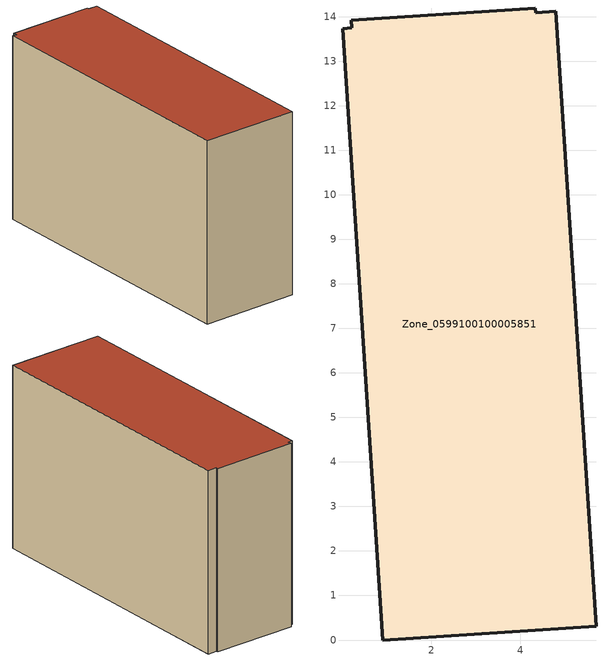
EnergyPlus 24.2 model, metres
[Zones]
Zone_0599100100005851
 floor ground (C_G): 4.33,14.2 4.34,14.09 4.8,14.13 5.7,0.31 0.91,0 0.01,13.73 0.21,13.75 0.2,13.93 z0
 wall outside (C_F): 5.7,0.31 4.8,14.13 4.34,14.09 4.33,14.2 0.2,13.93 0.21,13.75 0.01,13.73 0.91,0 5.7,0.31 z0:8.99
 roof outside (C_R): 4.34,14.09 4.33,14.2 0.2,13.93 0.21,13.75 0.01,13.73 0.91,0 5.7,0.31 4.8,14.13 z8.99
[BUILDING]
Pand.0599100100005851: North Axis=0; Terrain=City; Loads Convergence Tolerance Value=0.04; Temperature Convergence Tolerance Value=0.4; Solar Distribution=FullExterior; Maximum Number of Warmup Days=25; Minimum Number of Warmup Days=1
[Site:Location]
Rotterdam.The.Hague.AP_ZH_NLD Design_Conditions: Latitude=51.96; Longitude=4.45; Time Zone=1; Elevation=-4.5
[SITE:GROUNDTEMPERATURE:BUILDINGSURFACE]
18, 18, 18, 18, 18, 18, 18, 18, 18, 18, 18, 18
[MATERIAL] Thermal Absorptance=0.9; Solar Absorptance=0.7; Visible Absorptance=0.7
Name | Roughness | Thickness | Conductivity | Density | Specific Heat
G.TI.2006-2014 | MediumSmooth | 0.15 | 0.06 | 540 | 1210
F.TI.2006-2014 | Rough | 0.3 | 0.12 | 1920 | 840
R.TI.2006-2014 | MediumRough | 0.2 | 0.08 | 1500 | 1000
[CONSTRUCTION]
C_G: G.TI.2006-2014
C_F: F.TI.2006-2014
C_R: R.TI.2006-2014
[ZONE]
Zone_0599100100005851: Type=1; Multiplier=1; Ceiling Height=Autocalculate; Volume=Autocalculate; Floor Area=autocalculate; Part of Total Floor Area=Yes
[ZONEINFILTRATION:DESIGNFLOWRATE]
Infil_Zone_0599100100005851: Zone or ZoneList or Space or SpaceList=Zone_0599100100005851; Schedule=AlwaysOn; Design Flow Rate Calculation Method=Flow/Area; Flow Rate per Floor Area=0.0015; Constant Term Coefficient=1; Temperature Term Coefficient=0; Velocity Term Coefficient=0; Velocity Squared Term Coefficient=0
[HVACTEMPLATE:ZONE:IDEALLOADSAIRSYSTEM]
Zone_0599100100005851: Maximum Heating Supply Air Temperature=50; Minimum Cooling Supply Air Temperature=13; Maximum Heating Supply Air Humidity Ratio=0.0156; Minimum Cooling Supply Air Humidity Ratio=0.0077; Heating Limit=NoLimit; Cooling Limit=NoLimit; Dehumidification Control Type=ConstantSensibleHeatRatio; Cooling Sensible Heat Ratio=0.7; Dehumidification Setpoint=60; Humidification Control Type=None; Humidification Setpoint=30; Outdoor Air Method=None; Outdoor Air Flow Rate per Person=0.00944; Outdoor Air Flow Rate per Zone Floor Area=0; Outdoor Air Flow Rate per Zone=0; Demand Controlled Ventilation Type=None; Outdoor Air Economizer Type=NoEconomizer; Heat Recovery Type=None; Sensible Heat Recovery Effectiveness=0.7; Latent Heat Recovery Effectiveness=0.65
[ZONECONTROL:THERMOSTAT]
ThermostatControl_Zone_0599100100005851: Zone or ZoneList=Zone_0599100100005851; Control Type Schedule=DualSetpointControlType; Control 1=Thermostat_Zone_0599100100005851; Temperature Difference Between Cutout And Setpoint=0
[THERMOSTATSETPOINT:DUALSETPOINT]
Thermostat_Zone_0599100100005851: Heating Setpoint Temperature Schedule=HeatingSetpoint_Zone_0599100100005851; Cooling Setpoint Temperature Schedule=CoolingSetpoint_Zone_0599100100005851
[SCHEDULE:COMPACT]
HeatingSetpoint_Zone_0599100100005851: Through: 12/31, For: AllDays, Until: 24:00, 21
CoolingSetpoint_Zone_0599100100005851: Through: 12/31, For: AllDays, Until: 24:00, 24
DualSetpointControlType: Through: 12/31, For: AllDays, Until: 24:00, 4
AlwaysOn: Through: 12/31, For: AllDays, Until: 24:00, 1
